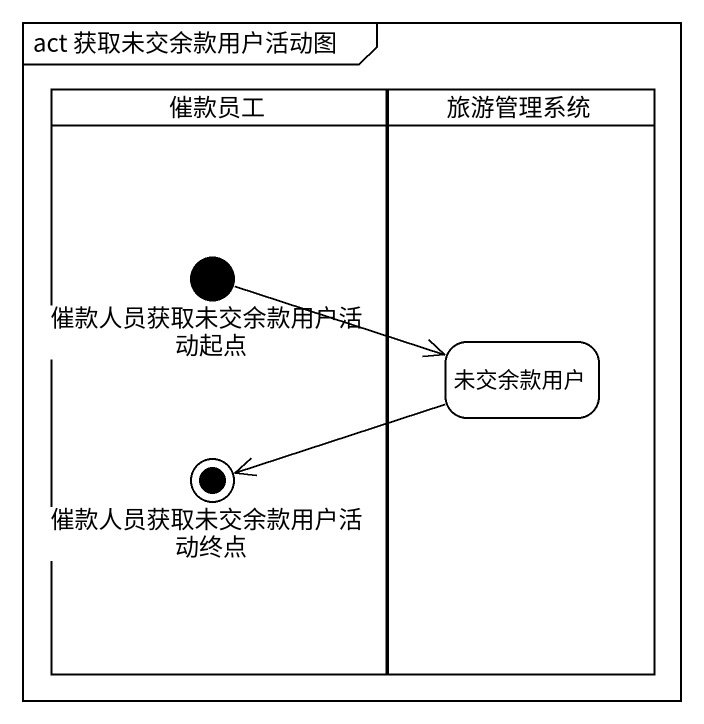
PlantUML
@startuml
mainframe act 获取未交余款用户活动图
hide empty description
state 催款员工 <<partition>> {
  state 催款人员获取未交余款用户活动起点 <<start>>
  state 催款人员获取未交余款用户活动终点 <<end>>
}
state 旅游管理系统 <<partition>> {
  state 未交余款用户
}
催款人员获取未交余款用户活动起点 -right-> 未交余款用户
未交余款用户 -left-> 催款人员获取未交余款用户活动终点
@enduml
